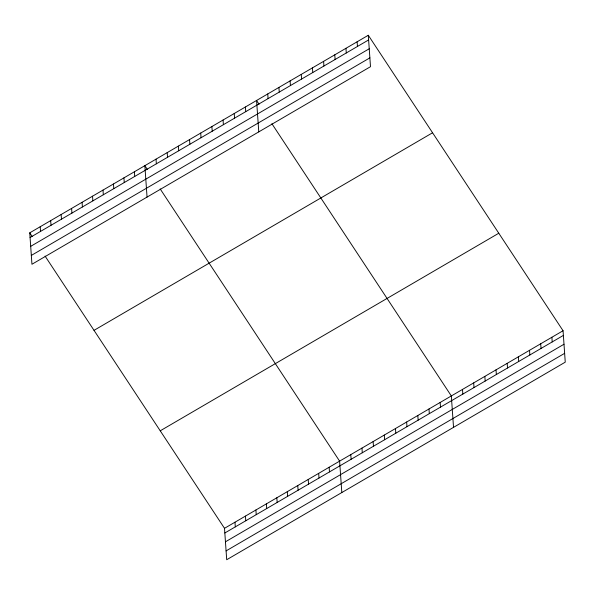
<?xml version="1.0" encoding="UTF-8"?>
<svg xmlns="http://www.w3.org/2000/svg" width="595" height="595" viewBox="0 0 595 595"><rect width="100%" height="100%" fill="white"/><g stroke="black" fill="none" stroke-linecap="round" stroke-linejoin="round"><path stroke-width="0.89" d="M368.298 35.269L370.492 66.685L31.944 264.262L29.75 232.838L368.298 35.269L563.056 330.738L565.25 362.162L226.702 559.731L224.508 528.315L45.079 256.095M30.077 237.509L368.617 39.939M30.695 246.337L369.235 48.768M31.327 255.434L369.874 57.856M94.017 330.351L432.565 132.774M160.241 430.81L498.781 233.233M224.508 528.315L563.056 330.738M224.836 532.986L563.383 335.409M225.453 541.807L564.001 344.237M226.085 550.903L564.633 353.333M259.048 104.222L256.571 100.466L258.773 131.882M271.9 123.723L451.33 395.943L453.531 427.359M147.329 169.419L144.853 165.67L147.054 197.086M160.181 188.92L339.611 461.14L341.813 492.556M29.75 232.838L32.219 236.594M551.885 337.261L552.205 341.932M540.706 343.784L541.034 348.454M529.535 350.299L529.862 354.97M518.364 356.822L518.691 361.492M507.193 363.344L507.52 368.007M496.022 369.859L496.349 374.53M484.851 376.382L485.178 381.053M473.68 382.897L474.007 387.568M462.508 389.42L462.836 394.091M440.159 402.458L440.486 407.129M428.988 408.981L429.315 413.651M417.816 415.503L418.144 420.167M406.645 422.019L406.973 426.689M395.474 428.541L395.801 433.212M357.119 41.791L357.446 46.455M384.303 435.057L384.63 439.727M345.948 48.307L346.275 52.977M373.132 441.579L373.459 446.25M334.777 54.829L335.104 59.5M361.961 448.102L362.281 452.773M323.606 61.352L323.933 66.015M350.782 454.617L351.11 459.288M312.435 67.867L312.762 72.538M329.147 467.246L329.474 471.917M301.263 74.39L301.591 79.061M318.682 473.352L319.009 478.023M290.092 80.905L290.42 85.576M308.225 479.458L308.545 484.129M278.921 87.428L279.248 92.099M297.76 485.565L298.088 490.235M267.75 93.95L268.07 98.621M287.296 491.671L287.623 496.342M276.831 497.777L277.158 502.448M245.4 106.988L245.728 111.659M266.367 503.891L266.694 508.554M234.229 113.511L234.556 118.174M255.902 509.997L256.229 514.66M223.058 120.026L223.385 124.697M245.438 516.103L245.765 520.774M211.887 126.549L212.214 131.22M234.973 522.209L235.3 526.88M200.716 133.064L201.043 137.735M189.545 139.587L189.872 144.258M178.374 146.11L178.701 150.78M167.202 152.625L167.522 157.296M156.024 159.148L156.351 163.818M134.388 171.776L134.715 176.44M123.924 177.883L124.251 182.553M113.467 183.989L113.786 188.66M103.002 190.095L103.322 194.766M92.537 196.201L92.865 200.872M82.073 202.307L82.4 206.978M71.608 208.414L71.936 213.084M61.144 214.52L61.471 219.191M50.679 220.626L51.006 225.297M40.215 226.732L40.542 231.403"/></g></svg>
